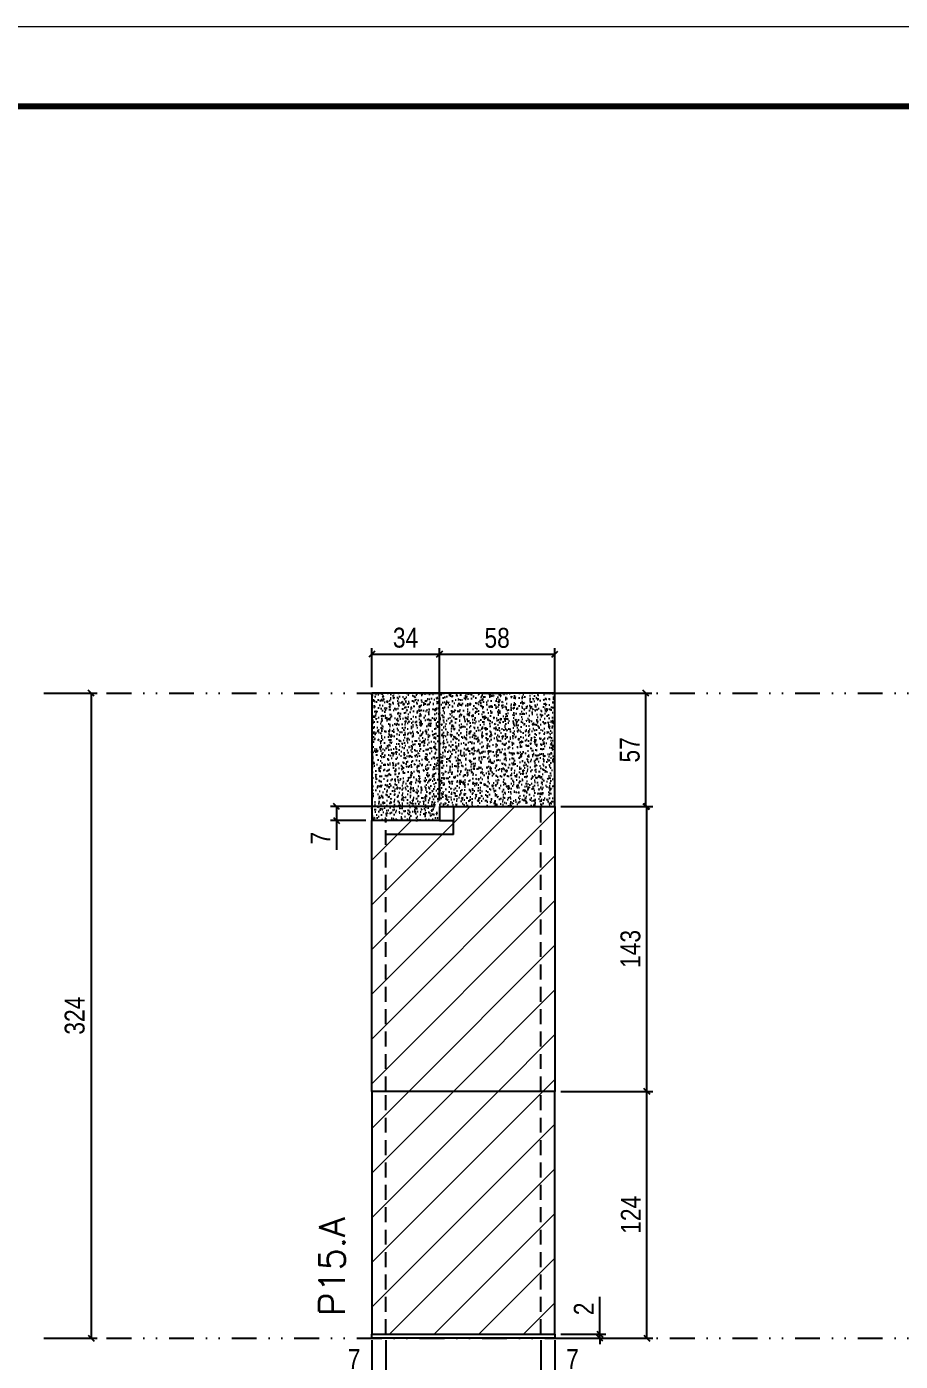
# Model space of a CAD drawing. Extents: x 28748 to 35002, y 14885 to 43501.
# Drawn here: x 32358 to 32797, y 35939 to 36609 of the extents above; entities that cross this region are included whole.
import ezdxf

# ---------------------------------------------------------------- set-up
doc = ezdxf.new("R2010")
doc.units = 0
for name, pattern in [('DASHED', [0.75, 0.5, -0.25]), ('DIVIDE2', [0.625, 0.25, -0.125, 0, -0.125, 0, -0.125]), ('HIDDEN', [0.375, 0.25, -0.125])]:
    doc.linetypes.add(name, pattern=pattern)
for name, color, linetype in [('COTA', 241, 'Continuous'), ('Nível', 160, 'Continuous'), ('Painéis', 200, 'Continuous'), ('SARR_2.2x7', 40, 'Continuous'), ('Sarrafo de Pressão', 42, 'HIDDEN')]:
    doc.layers.add(name, color=color, linetype=linetype)
for name, color, linetype, lineweight in [('Folhas', 255, 'Continuous', 9), ('Hachura', 251, 'Continuous', 9), ('SARRAFO DE PRESSAO', 251, 'DASHED', 9), ('Texto Seção', 7, 'Continuous', 15)]:
    doc.layers.add(name, color=color, linetype=linetype, lineweight=lineweight)
doc.styles.add('COTA TECNICA', font='techl___.ttf', dxfattribs={"height": 10})
doc.styles.add('COTA TECNICA-50', font='techl___.ttf', dxfattribs={"height": 10})
doc.styles.add('REGUA-120', font='ROMANS.shx', dxfattribs={"height": 15})
doc.dimstyles.new('COTA PAINEL-50', dxfattribs={"dimtxt": 10, "dimasz": 3, "dimexe": 3, "dimexo": 3, "dimgap": 3, "dimtad": 1, "dimdec": 1, "dimzin": 12, "dimdsep": 46, "dimtxsty": 'COTA TECNICA-50', "dimblk1": 'OBLIQUE', "dimblk2": 'OBLIQUE', "dimsah": 1, "dimcen": 0.9, "dimclrd": 4, "dimclre": 4, "dimclrt": 240, "dimadec": 1, "dimazin": 3, "dimtfac": 1, "dimtdec": 1, "dimtmove": 0, "dimatfit": 3, "dimfxl": 1, "dimtolj": 1, "dimtzin": 12, "dimarcsym": 0})
doc.dimstyles.new('PAINEL', dxfattribs={"dimtxt": 10, "dimasz": 3, "dimexe": 3, "dimexo": 3, "dimgap": 3, "dimtad": 1, "dimdec": 1, "dimzin": 12, "dimdsep": 46, "dimtxsty": 'COTA TECNICA', "dimblk1": 'OBLIQUE', "dimblk2": 'OBLIQUE', "dimsah": 1, "dimcen": 0.9, "dimclrd": 4, "dimclre": 4, "dimclrt": 240, "dimadec": 1, "dimazin": 3, "dimtfac": 1, "dimtdec": 1, "dimtmove": 0, "dimatfit": 3, "dimfxl": 1, "dimtolj": 1, "dimtzin": 12, "dimarcsym": 0})

# ---------------------------------------------------------------- blocks, each defined once
blk = doc.blocks.new('9999999999')
at = {"layer": 'Folhas'}
blk.add_lwpolyline([(98138.98, 34190.21), (99623.98, 34190.21), (99623.98, 35240.21), (98138.98, 35240.21)], close=True, dxfattribs=at)
at = {"layer": 'Folhas', "color": 30, "const_width": 3}
blk.add_lwpolyline([(98213.98, 34230.21), (99583.98, 34230.21), (99583.98, 35200.21), (98213.98, 35200.21)], close=True, dxfattribs=at)
blk = doc.blocks.new('_Oblique')
at = {"color": 0, "linetype": 'ByBlock', "lineweight": -2}
blk.add_line((-0.5, -0.5), (0.5, 0.5), dxfattribs=at)
blk = doc.blocks.new('*D1662')
at = {"layer": 'COTA', "color": 4, "linetype": 'ByBlock', "lineweight": -2, "transparency": 16777216}
for p, q in [((32369.5, 36274.58), (32393.22, 36274.58)), ((32390.22, 36274.58), (32390.22, 35950.58)), ((32369.5, 35950.58), (32393.22, 35950.58))]:
    blk.add_line(p, q, dxfattribs=at)
at = {"layer": 'Defpoints', "color": 0, "linetype": 'ByBlock', "transparency": 16777216}
for p in [(32366.5, 36274.58), (32366.5, 35950.58), (32390.22, 35950.58)]:
    blk.add_point(p, dxfattribs=at)
at = {"layer": 'COTA', "color": 4, "linetype": 'ByBlock', "lineweight": -2, "transparency": 16777216, "xscale": 3, "yscale": 3, "zscale": 3}
for p, rotation in [((32390.22, 36274.58), 90), ((32390.22, 35950.58), 270)]:
    blk.add_blockref('_Oblique', p, dxfattribs=dict(at, rotation=rotation))
at = {"layer": 'COTA', "color": 240, "linetype": 'ByBlock', "transparency": 16777216, "insert": (32382, 36112.58), "char_height": 10, "attachment_point": 5, "rotation": 90, "style": 'COTA TECNICA'}
blk.add_mtext('\\A1;324', dxfattribs=at)
blk = doc.blocks.new('*D540')
at = {"layer": 'COTA', "color": 4, "lineweight": -2, "transparency": 16777216}
for p, q in [((32531.2, 35949.58), (32531.2, 35895.4)), ((32623.2, 35949.58), (32623.2, 35895.4)), ((32531.2, 35898.4), (32623.2, 35898.4))]:
    blk.add_line(p, q, dxfattribs=at)
at = {"layer": 'Defpoints', "color": 0, "transparency": 16777216}
for p in [(32531.2, 35952.58), (32623.2, 35952.58), (32623.2, 35898.4)]:
    blk.add_point(p, dxfattribs=at)
at = {"layer": 'COTA', "color": 4, "lineweight": -2, "transparency": 16777216, "xscale": 3, "yscale": 3, "zscale": 3, "rotation": 180}
blk.add_blockref('_Oblique', (32531.2, 35898.4), dxfattribs=at)
at = {"layer": 'COTA', "color": 4, "lineweight": -2, "transparency": 16777216, "xscale": 3, "yscale": 3, "zscale": 3}
blk.add_blockref('_Oblique', (32623.2, 35898.4), dxfattribs=at)
at = {"layer": 'COTA', "color": 240, "transparency": 16777216, "insert": (32577.2, 35906.49), "char_height": 10, "attachment_point": 5, "style": 'COTA TECNICA'}
blk.add_mtext('\\A1;92', dxfattribs=at)
blk = doc.blocks.new('*D541')
at = {"layer": 'COTA', "color": 4, "lineweight": -2, "transparency": 16777216}
for p, q in [((32626.2, 36074.58), (32672.44, 36074.58)), ((32669.44, 35950.58), (32669.44, 36074.58)), ((32626.2, 35950.58), (32672.44, 35950.58))]:
    blk.add_line(p, q, dxfattribs=at)
at = {"layer": 'Defpoints', "color": 0, "transparency": 16777216}
for p in [(32623.2, 36074.58), (32669.44, 36074.58), (32623.2, 35950.58)]:
    blk.add_point(p, dxfattribs=at)
at = {"layer": 'COTA', "color": 4, "lineweight": -2, "transparency": 16777216, "xscale": 3, "yscale": 3, "zscale": 3}
for p, rotation in [((32669.44, 36074.58), 90), ((32669.44, 35950.58), 270)]:
    blk.add_blockref('_Oblique', p, dxfattribs=dict(at, rotation=rotation))
at = {"layer": 'COTA', "color": 240, "transparency": 16777216, "insert": (32661.37, 36012.58), "char_height": 10, "attachment_point": 5, "rotation": 90, "style": 'COTA TECNICA-50'}
blk.add_mtext('\\A1;124', dxfattribs=at)
blk = doc.blocks.new('*D542')
at = {"layer": 'COTA', "color": 4, "lineweight": -2, "transparency": 16777216}
for p, q in [((32645.73, 35952.58), (32645.73, 35971.38)), ((32626.2, 35952.58), (32648.73, 35952.58)), ((32626.2, 35950.58), (32648.73, 35950.58)), ((32645.73, 35950.58), (32645.73, 35952.58)), ((32645.73, 35950.58), (32645.73, 35947.58))]:
    blk.add_line(p, q, dxfattribs=at)
at = {"layer": 'Defpoints', "color": 0, "transparency": 16777216}
for p in [(32623.2, 35952.58), (32623.2, 35950.58), (32645.73, 35950.58)]:
    blk.add_point(p, dxfattribs=at)
at = {"layer": 'COTA', "color": 4, "lineweight": -2, "transparency": 16777216, "xscale": 3, "yscale": 3, "zscale": 3}
for p, rotation in [((32645.73, 35952.58), 270), ((32645.73, 35950.58), 90)]:
    blk.add_blockref('_Oblique', p, dxfattribs=dict(at, rotation=rotation))
at = {"layer": 'COTA', "color": 240, "transparency": 16777216, "insert": (32637.73, 35965.32), "char_height": 10, "attachment_point": 5, "rotation": 90, "style": 'COTA TECNICA-50'}
blk.add_mtext('\\A1;2', dxfattribs=at)
blk = doc.blocks.new('*D543')
at = {"layer": 'COTA', "color": 4, "lineweight": -2, "transparency": 16777216}
for p, q in [((32538.2, 35949.58), (32538.2, 35929.07)), ((32531.2, 35947.58), (32531.2, 35929.07)), ((32531.2, 35932.07), (32516.47, 35932.07)), ((32538.2, 35932.07), (32531.2, 35932.07))]:
    blk.add_line(p, q, dxfattribs=at)
at = {"layer": 'Defpoints', "color": 0, "transparency": 16777216}
for p in [(32531.2, 35950.58), (32538.2, 35952.58), (32531.2, 35932.07)]:
    blk.add_point(p, dxfattribs=at)
at = {"layer": 'COTA', "color": 4, "lineweight": -2, "transparency": 16777216, "xscale": 3, "yscale": 3, "zscale": 3, "rotation": 180}
blk.add_blockref('_Oblique', (32531.2, 35932.07), dxfattribs=at)
at = {"layer": 'COTA', "color": 4, "lineweight": -2, "transparency": 16777216, "xscale": 3, "yscale": 3, "zscale": 3}
blk.add_blockref('_Oblique', (32538.2, 35932.07), dxfattribs=at)
at = {"layer": 'COTA', "color": 240, "transparency": 16777216, "insert": (32522.34, 35940.14), "char_height": 10, "attachment_point": 5, "style": 'COTA TECNICA-50'}
blk.add_mtext('\\A1;7', dxfattribs=at)
blk = doc.blocks.new('*D544')
at = {"layer": 'COTA', "color": 4, "lineweight": -2, "transparency": 16777216}
for p, q in [((32616.2, 35949.58), (32616.2, 35929.07)), ((32623.2, 35947.58), (32623.2, 35929.07)), ((32616.2, 35932.07), (32623.2, 35932.07)), ((32623.2, 35932.07), (32637.93, 35932.07))]:
    blk.add_line(p, q, dxfattribs=at)
at = {"layer": 'Defpoints', "color": 0, "transparency": 16777216}
for p in [(32616.2, 35952.58), (32623.2, 35950.58), (32623.2, 35932.07)]:
    blk.add_point(p, dxfattribs=at)
at = {"layer": 'COTA', "color": 4, "lineweight": -2, "transparency": 16777216, "xscale": 3, "yscale": 3, "zscale": 3, "rotation": 180}
blk.add_blockref('_Oblique', (32616.2, 35932.07), dxfattribs=at)
at = {"layer": 'COTA', "color": 4, "lineweight": -2, "transparency": 16777216, "xscale": 3, "yscale": 3, "zscale": 3}
blk.add_blockref('_Oblique', (32623.2, 35932.07), dxfattribs=at)
at = {"layer": 'COTA', "color": 240, "transparency": 16777216, "insert": (32632.07, 35940.14), "char_height": 10, "attachment_point": 5, "style": 'COTA TECNICA-50'}
blk.add_mtext('\\A1;7', dxfattribs=at)
blk = doc.blocks.new('*D1674')
at = {"layer": 'COTA', "color": 4, "linetype": 'ByBlock', "lineweight": -2, "transparency": 16777216}
for p, q in [((32626.2, 36217.58), (32672.44, 36217.58)), ((32669.44, 36074.58), (32669.44, 36217.58)), ((32626.2, 36074.58), (32672.44, 36074.58))]:
    blk.add_line(p, q, dxfattribs=at)
at = {"layer": 'Defpoints', "color": 0, "linetype": 'ByBlock', "transparency": 16777216}
for p in [(32623.2, 36217.58), (32669.44, 36217.58), (32623.2, 36074.58)]:
    blk.add_point(p, dxfattribs=at)
at = {"layer": 'COTA', "color": 4, "linetype": 'ByBlock', "lineweight": -2, "transparency": 16777216, "xscale": 3, "yscale": 3, "zscale": 3}
for p, rotation in [((32669.44, 36217.58), 90), ((32669.44, 36074.58), 270)]:
    blk.add_blockref('_Oblique', p, dxfattribs=dict(at, rotation=rotation))
at = {"layer": 'COTA', "color": 240, "linetype": 'ByBlock', "transparency": 16777216, "insert": (32661.22, 36146.08), "char_height": 10, "attachment_point": 5, "rotation": 90, "style": 'COTA TECNICA'}
blk.add_mtext('\\A1;143', dxfattribs=at)
blk = doc.blocks.new('*D2256')
at = {"layer": 'COTA', "color": 4, "lineweight": -2, "transparency": 16777216}
for p, q in [((32626.2, 36274.58), (32671.96, 36274.58)), ((32668.96, 36217.58), (32668.96, 36274.58)), ((32626.2, 36217.58), (32671.96, 36217.58))]:
    blk.add_line(p, q, dxfattribs=at)
at = {"layer": 'Defpoints', "color": 0, "transparency": 16777216}
for p in [(32623.2, 36274.58), (32668.96, 36274.58), (32623.2, 36217.58)]:
    blk.add_point(p, dxfattribs=at)
at = {"layer": 'COTA', "color": 4, "lineweight": -2, "transparency": 16777216, "xscale": 3, "yscale": 3, "zscale": 3}
for p, rotation in [((32668.96, 36274.58), 90), ((32668.96, 36217.58), 270)]:
    blk.add_blockref('_Oblique', p, dxfattribs=dict(at, rotation=rotation))
at = {"layer": 'COTA', "color": 240, "transparency": 16777216, "insert": (32660.85, 36246.08), "char_height": 10, "attachment_point": 5, "rotation": 90, "style": 'COTA TECNICA'}
blk.add_mtext('\\A1;57', dxfattribs=at)
blk = doc.blocks.new('*D2257')
at = {"layer": 'COTA', "color": 4, "lineweight": -2, "transparency": 16777216}
for p, q in [((32562.2, 36217.58), (32510.52, 36217.58)), ((32513.52, 36217.58), (32513.52, 36210.58)), ((32528.2, 36210.58), (32510.52, 36210.58)), ((32513.52, 36210.58), (32513.52, 36195.85))]:
    blk.add_line(p, q, dxfattribs=at)
at = {"layer": 'Defpoints', "color": 0, "transparency": 16777216}
for p in [(32565.2, 36217.58), (32513.52, 36210.58), (32531.2, 36210.58)]:
    blk.add_point(p, dxfattribs=at)
at = {"layer": 'COTA', "color": 4, "lineweight": -2, "transparency": 16777216, "xscale": 3, "yscale": 3, "zscale": 3}
for p, rotation in [((32513.52, 36217.58), 90), ((32513.52, 36210.58), 270)]:
    blk.add_blockref('_Oblique', p, dxfattribs=dict(at, rotation=rotation))
at = {"layer": 'COTA', "color": 240, "transparency": 16777216, "insert": (32505.44, 36201.71), "char_height": 10, "attachment_point": 5, "rotation": 90, "style": 'COTA TECNICA'}
blk.add_mtext('\\A1;7', dxfattribs=at)
blk = doc.blocks.new('*D2258')
at = {"layer": 'COTA', "color": 4, "lineweight": -2, "transparency": 16777216}
for p, q in [((32531.2, 36277.58), (32531.2, 36297.15)), ((32565.2, 36220.58), (32565.2, 36297.15)), ((32531.2, 36294.15), (32565.2, 36294.15))]:
    blk.add_line(p, q, dxfattribs=at)
at = {"layer": 'Defpoints', "color": 0, "transparency": 16777216}
for p in [(32565.2, 36294.15), (32531.2, 36274.58), (32565.2, 36217.58)]:
    blk.add_point(p, dxfattribs=at)
at = {"layer": 'COTA', "color": 4, "lineweight": -2, "transparency": 16777216, "xscale": 3, "yscale": 3, "zscale": 3, "rotation": 180}
blk.add_blockref('_Oblique', (32531.2, 36294.15), dxfattribs=at)
at = {"layer": 'COTA', "color": 4, "lineweight": -2, "transparency": 16777216, "xscale": 3, "yscale": 3, "zscale": 3}
blk.add_blockref('_Oblique', (32565.2, 36294.15), dxfattribs=at)
at = {"layer": 'COTA', "color": 240, "transparency": 16777216, "insert": (32548.2, 36302.37), "char_height": 10, "attachment_point": 5, "style": 'COTA TECNICA'}
blk.add_mtext('\\A1;34', dxfattribs=at)
blk = doc.blocks.new('*D2259')
at = {"layer": 'COTA', "color": 4, "lineweight": -2, "transparency": 16777216}
for p, q in [((32565.2, 36220.58), (32565.2, 36297.15)), ((32623.2, 36220.58), (32623.2, 36297.15)), ((32565.2, 36294.15), (32623.2, 36294.15))]:
    blk.add_line(p, q, dxfattribs=at)
at = {"layer": 'Defpoints', "color": 0, "transparency": 16777216}
for p in [(32623.2, 36294.15), (32565.2, 36217.58), (32623.2, 36217.58)]:
    blk.add_point(p, dxfattribs=at)
at = {"layer": 'COTA', "color": 4, "lineweight": -2, "transparency": 16777216, "xscale": 3, "yscale": 3, "zscale": 3, "rotation": 180}
blk.add_blockref('_Oblique', (32565.2, 36294.15), dxfattribs=at)
at = {"layer": 'COTA', "color": 4, "lineweight": -2, "transparency": 16777216, "xscale": 3, "yscale": 3, "zscale": 3}
blk.add_blockref('_Oblique', (32623.2, 36294.15), dxfattribs=at)
at = {"layer": 'COTA', "color": 240, "transparency": 16777216, "insert": (32594.2, 36302.28), "char_height": 10, "attachment_point": 5, "style": 'COTA TECNICA'}
blk.add_mtext('\\A1;58', dxfattribs=at)

msp = doc.modelspace()

# ---------------------------------------------------------------- hatches: boundary and pattern name
at = {"layer": 'COTA', "linetype": 'ByBlock'}
h = msp.add_hatch(dxfattribs=at)
h.set_pattern_fill('AR-CONC', color=256, scale=0.03)
h.paths.add_polyline_path([(32623.2, 36217.58), (32623.2, 36274.58), (32531.2, 36274.58), (32531.2, 36217.58), (32531.2, 36210.58), (32565.2, 36210.58), (32565.2, 36217.58)])
at = {"layer": 'Hachura'}
h = msp.add_hatch(dxfattribs=at)
h.set_pattern_fill('ANSI31', color=256, scale=5)
h.paths.add_polyline_path([(32623.2, 36217.58), (32565.2, 36217.58), (32565.2, 36210.58), (32531.2, 36210.58), (32531.2, 36074.58), (32623.2, 36074.58)])
h = msp.add_hatch(dxfattribs=at)
h.set_pattern_fill('ANSI31', color=256, scale=5)
h.paths.add_polyline_path([(32623.2, 36074.58), (32531.2, 36074.58), (32531.2, 35952.58), (32623.2, 35952.58)])

# ---------------------------------------------------------------- linework, layer by layer
at = {"layer": 'COTA', "linetype": 'ByBlock'}
for p, q in [((32623.2, 36274.58), (32531.2, 36274.58)), ((32531.2, 36274.58), (32531.2, 36210.58)), ((32623.2, 36217.58), (32623.2, 36274.58))]:
    msp.add_line(p, q, dxfattribs=at)
at = {"layer": 'Nível', "color": 4, "linetype": 'DIVIDE2', "ltscale": 50}
for p, q in [((32366.5, 36274.58), (33376.84, 36274.58)), ((32366.5, 35950.58), (33376.84, 35950.58))]:
    msp.add_line(p, q, dxfattribs=at)
at = {"layer": 'Painéis'}
for p, q in [((32565.2, 36217.58), (32565.2, 36210.58)), ((32565.2, 36210.58), (32531.2, 36210.58))]:
    msp.add_line(p, q, dxfattribs=at)
msp.add_lwpolyline([(32565.2, 36217.58), (32623.2, 36217.58), (32623.2, 36074.58), (32531.2, 36074.58), (32531.2, 36210.58)], dxfattribs=at)
for points in [[(32531.2, 35952.58), (32623.2, 35952.58), (32623.2, 36074.58), (32531.2, 36074.58)], [(32531.2, 35952.58), (32623.2, 35952.58), (32623.2, 35950.58), (32531.2, 35950.58)]]:
    msp.add_lwpolyline(points, close=True, dxfattribs=at)
at = {"layer": 'SARR_2.2x7'}
for p, q in [((32572.2, 36217.58), (32572.2, 36210.58)), ((32565.2, 36210.58), (32572.2, 36210.58)), ((32572.2, 36203.58), (32572.2, 36210.58)), ((32572.2, 36203.58), (32538.2, 36203.58))]:
    msp.add_line(p, q, dxfattribs=at)
at = {"layer": 'Sarrafo de Pressão', "ltscale": 30}
for p, q in [((32616.2, 36074.58), (32616.2, 36217.58)), ((32538.2, 36074.58), (32538.2, 36210.58)), ((32538.2, 35952.58), (32538.2, 36074.58)), ((32616.2, 35952.58), (32616.2, 36074.58))]:
    msp.add_line(p, q, dxfattribs=at)

# ---------------------------------------------------------------- block references
at = {"layer": 'SARRAFO DE PRESSAO', "color": 6, "linetype": 'ByBlock'}
msp.add_blockref('9999999999', (-66207.14, 1369.09), dxfattribs=at)

# ---------------------------------------------------------------- texts
at = {"layer": 'Texto Seção', "insert": (32517.73, 35961.83), "char_height": 13, "width": 285.3299, "attachment_point": 7, "rotation": 90, "style": 'REGUA-120'}
msp.add_mtext('P15.A', dxfattribs=at)

# ---------------------------------------------------------------- dimensions: what is measured, and where the dimension line sits
at = {"layer": 'COTA'}
for base, p1, p2, dimstyle, picture, middle in [((32565.2, 36294.15), (32531.2, 36274.58), (32565.2, 36217.58), 'PAINEL', '*D2258', (32548.2, 36302.37)), ((32623.2, 36294.15), (32565.2, 36217.58), (32623.2, 36217.58), 'PAINEL', '*D2259', (32594.2, 36302.28)), ((32623.2, 35932.07), (32616.2, 35952.58), (32623.2, 35950.58), 'COTA PAINEL-50', '*D544', (32632.07, 35940.14))]:
    dim = msp.add_linear_dim(base=base, p1=p1, p2=p2, dimstyle=dimstyle, dxfattribs=at)
    dim.commit()
    dim.dimension.update_dxf_attribs({"geometry": picture, "text_midpoint": middle})
at = {"layer": 'COTA', "linetype": 'ByBlock'}
dim = msp.add_linear_dim(base=(32390.22, 35950.58), p1=(32366.5, 36274.58), p2=(32366.5, 35950.58), angle=90, dimstyle='PAINEL', dxfattribs=at)
dim.commit()
dim.dimension.update_dxf_attribs({"geometry": '*D1662', "text_midpoint": (32390.22, 36112.58), "dimtype": 160})
at = {"layer": 'COTA'}
for base, p1, p2, angle, dimstyle, picture, middle in [((32668.96, 36274.58), (32623.2, 36217.58), (32623.2, 36274.58), 90, 'PAINEL', '*D2256', (32660.85, 36246.08)), ((32513.52, 36210.58), (32565.2, 36217.58), (32531.2, 36210.58), 90, 'PAINEL', '*D2257', (32505.44, 36201.71)), ((32669.44, 36074.58), (32623.2, 35950.58), (32623.2, 36074.58), 90, 'COTA PAINEL-50', '*D541', (32661.37, 36012.58)), ((32531.2, 35932.07), (32538.2, 35952.58), (32531.2, 35950.58), 180, 'COTA PAINEL-50', '*D543', (32522.34, 35940.14))]:
    dim = msp.add_linear_dim(base=base, p1=p1, p2=p2, angle=angle, dimstyle=dimstyle, dxfattribs=at)
    dim.commit()
    dim.dimension.update_dxf_attribs({"geometry": picture, "text_midpoint": middle})
at = {"layer": 'COTA', "linetype": 'ByBlock'}
dim = msp.add_linear_dim(base=(32669.44, 36217.58), p1=(32623.2, 36074.58), p2=(32623.2, 36217.58), angle=90, dimstyle='PAINEL', dxfattribs=at)
dim.commit()
dim.dimension.update_dxf_attribs({"geometry": '*D1674', "text_midpoint": (32661.22, 36146.08)})
at = {"layer": 'COTA'}
dim = msp.add_linear_dim(base=(32645.73, 35950.58), p1=(32623.2, 35952.58), p2=(32623.2, 35950.58), angle=90, dimstyle='COTA PAINEL-50', dxfattribs=at)
dim.commit()
dim.dimension.update_dxf_attribs({"geometry": '*D542', "text_midpoint": (32645.73, 35965.32), "dimtype": 160})
dim = msp.add_linear_dim(base=(32623.2, 35898.4), p1=(32531.2, 35952.58), p2=(32623.2, 35952.58), dimstyle='PAINEL', override={"dimarcsym": 2}, dxfattribs=at)
dim.commit()
dim.dimension.update_dxf_attribs({"geometry": '*D540', "text_midpoint": (32577.2, 35906.49)})

doc.saveas('drawing.dxf')
